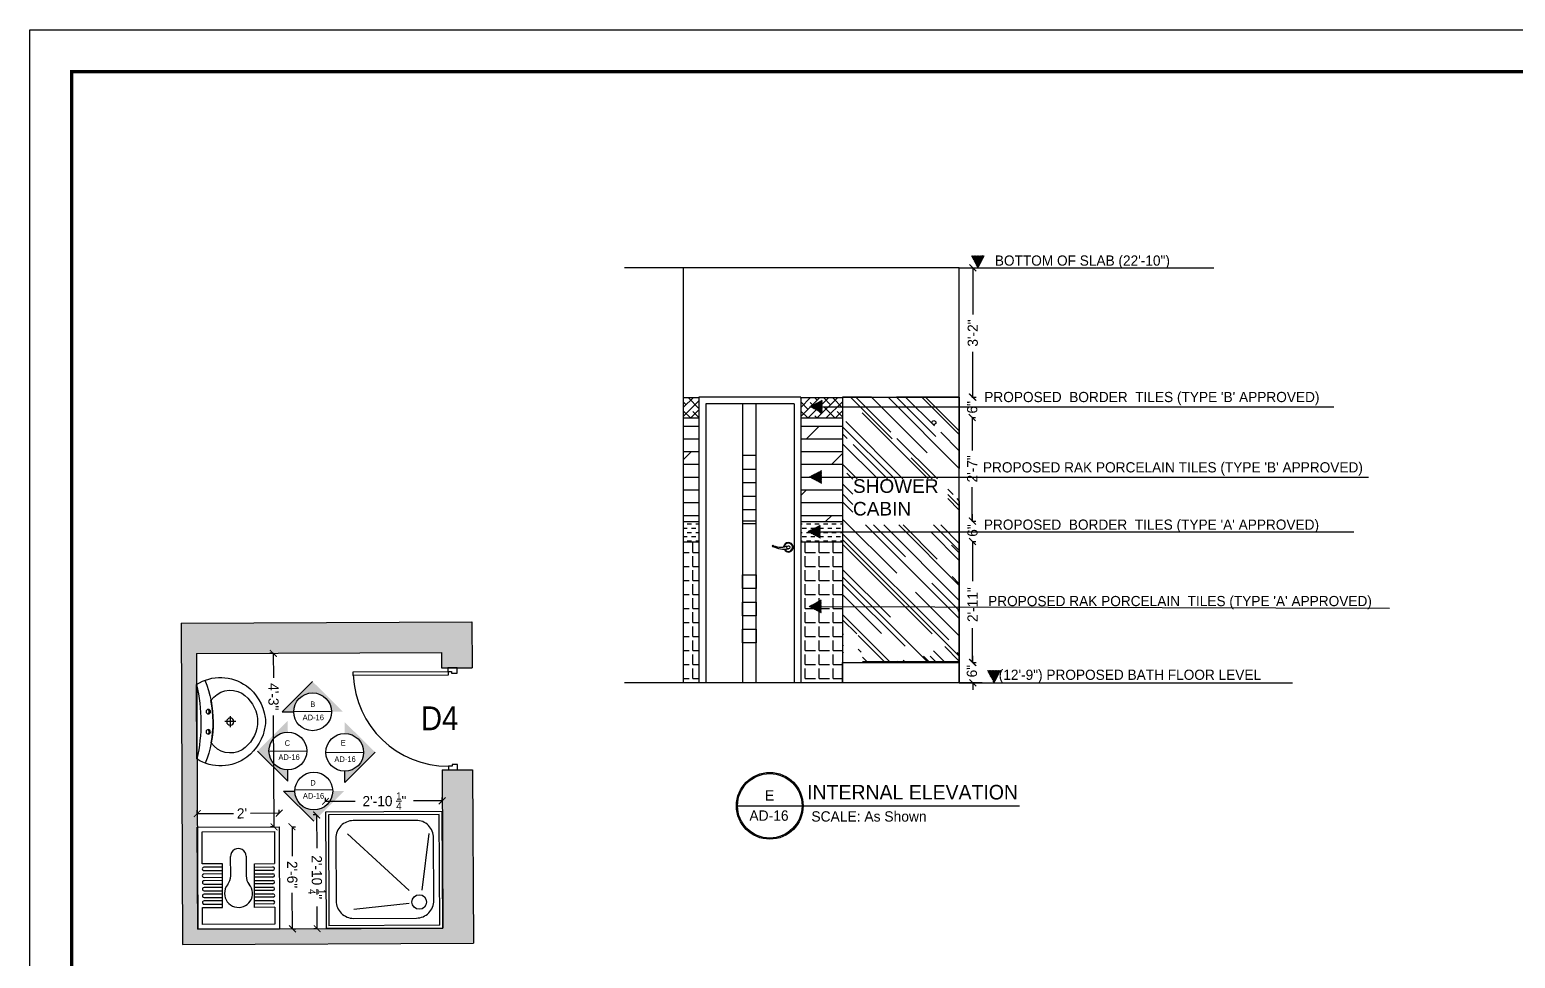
# Model space of a CAD drawing. Extents: x 10753 to 18704, y -5361 to 1140.
# Drawn here: x 11894.6 to 12331.2, y -3666.9 to -3394 of the extents above; entities that cross this region are included whole.
import ezdxf

# ---------------------------------------------------------------- set-up
doc = ezdxf.new("R2010")
doc.units = 0
doc.header["$LTSCALE"] = 30
doc.header["$MEASUREMENT"] = 0
doc.header["$PDMODE"] = 3
doc.linetypes.add('ACAD_ISO02W100', pattern=[15, 12, -3])
doc.layers.get('0').update_dxf_attribs({"linetype": 'CONTINUOUS'})
doc.layers.get('DEFPOINTS').update_dxf_attribs({"linetype": 'CONTINUOUS'})
for name, color, linetype in [('DIM', 6, 'CONTINUOUS'), ('DOOR', 4, 'CONTINUOUS'), ('furniture', 9, 'CONTINUOUS'), ('SEAL', 1, 'CONTINUOUS'), ('SLINE', 3, 'CONTINUOUS'), ('TEXTDW', 3, 'CONTINUOUS'), ('WALL', 2, 'CONTINUOUS'), ('Walls Hatch', 51, 'CONTINUOUS'), ('WL', 9, 'CONTINUOUS')]:
    doc.layers.add(name, color=color, linetype=linetype)
doc.styles.add('dim', font='arial.ttf', dxfattribs={"height": 4})
doc.styles.add('EE', font='eurr____.ttf')
doc.styles.add('SMALL-DIM', font='stylu.ttf', dxfattribs={"height": 2})
doc.styles.get("Standard").update_dxf_attribs({"font": 'stylu.ttf', "height": 3})
doc.styles.add('Text 1-2', font='stylu.ttf', dxfattribs={"height": 1.5})
doc.dimstyles.new('D1', dxfattribs={"dimtxt": 6, "dimasz": 5, "dimexe": 1, "dimexo": 2, "dimgap": 1, "dimtad": 1, "dimdec": 4, "dimzin": 3, "dimdsep": 46, "dimlunit": 4, "dimtxsty": 'Standard', "dimcen": 3, "dimclrd": 7, "dimclre": 7, "dimclrt": 2, "dimadec": 0, "dimazin": 0, "dimtfac": 1, "dimtdec": 4, "dimtofl": 0, "dimtmove": 2, "dimatfit": 3, "dimfxl": 1, "dimfrac": 2, "dimtolj": 1, "dimtzin": 1, "dimarcsym": 0})

# ---------------------------------------------------------------- blocks, each defined once
blk = doc.blocks.new('D1')
for p, q in [((-3, 40.85), (-1.5, 40.85)), ((-3, 1.85), (-3, 40.85)), ((-1.5, 40.85), (-1.5, 1.85)), ((-40.5, 1.88), (-42, 1.88)), ((-42, 1.88), (-42, -1.88)), ((-40.5, 0.38), (-40.5, 1.88)), ((-39.75, 0.38), (-40.5, 0.38)), ((-39.75, -1.88), (-39.75, 0.38)), ((-1.5, 1.85), (-3, 1.85)), ((-2.25, 0.38), (-2.25, -1.88)), ((-1.5, 0.38), (-2.25, 0.38)), ((0, 1.88), (-1.5, 1.88)), ((-1.5, 1.88), (-1.5, 0.38)), ((0, -1.88), (0, 1.88)), ((-42, -1.88), (-39.75, -1.88)), ((-2.25, -1.88), (0, -1.88))]:
    blk.add_line(p, q)
blk.add_arc((-1.5, 1.88), 39, 91.84981, 180)
blk = doc.blocks.new('A$C17367797')
at = {"color": 2}
for p, q in [((11.4, 10.32), (14.59, 10.32)), ((13, 8.73), (13, 11.92))]:
    blk.add_line(p, q, dxfattribs=at)
for points in [[(23.94, 20.16), (2.06, 20.16, 0.313319), (2.54, 5.54, 0.199679), (11.81, 0.07, 0.059042), (14.19, 0.07, 0.199679), (23.46, 5.54, 0.313319)], [(21.3, 6.91, 0.393124), (19.21, 15.96, -0.095727), (6.79, 15.96, 0.393124), (4.7, 6.91, 0.226359), (12.1, 2.33, 0.028741), (13, 2.28, 0.028741), (13.9, 2.33, 0.226359)]]:
    blk.add_lwpolyline(points, format="xyb", close=True)
for centre in [(10.05, 16.76), (15.98, 16.81)]:
    blk.add_circle(centre, 0.647)
blk.add_circle((13, 10.32), 1.06, dxfattribs=at)
for centre, radius, start, end in [((13, 48.1), 32.74, 248.1629, 291.8371), ((13, 69.54), 50.58, 257.5052, 282.4948), ((10.05, 17.72), 1.15, 235.9223, 304.0777), ((15.97, 17.76), 1.15, 236.7204, 304.8758)]:
    blk.add_arc(centre, radius, start, end)
blk = doc.blocks.new('SHAWER1')
for p, q in [((1, -1), (1, -41)), ((1, -1), (41, -1)), ((2, -2), (2, -40)), ((2, -2), (40, -2)), ((40, -40), (40, -2)), ((41, -41), (41, -1)), ((12.5, -9.5), (31.5, -7.5)), ((8, -14), (5.5, -33.5)), ((12.5, -14), (33.5, -33.5)), ((2, -40), (40, -40)), ((1, -41), (41, -41))]:
    blk.add_line(p, q)
blk.add_lwpolyline([(31.5, -4.5), (10, -4.5, 0.414214), (4, -10.5), (4, -32, 0.414214), (10, -38), (31.5, -38, 0.414214), (37.5, -32), (37.5, -10.5, 0.414214)], format="xyb", close=True)
blk.add_circle((9, -10), 2.5)
blk = doc.blocks.new('_ArchTick')
at = {"color": 0, "linetype": 'ByBlock', "const_width": 0.15}
blk.add_lwpolyline([(-0.5, -0.5), (0.5, 0.5)], dxfattribs=at)
blk = doc.blocks.new('*D188')
at = {"layer": 'DEFPOINTS', "color": 0, "transparency": 16777216}
for p in [(12167.79, -3507.99), (12167.79, -3538.43), (12171.6, -3538.43)]:
    blk.add_point(p, dxfattribs=at)
at = {"layer": 'furniture', "color": 4, "lineweight": -2, "transparency": 16777216}
for p, q in [((12171.6, -3507.99), (12172.6, -3507.99)), ((12171.6, -3507.99), (12171.6, -3517.68)), ((12171.6, -3538.43), (12171.6, -3528.48)), ((12171.6, -3538.43), (12172.6, -3538.43))]:
    blk.add_line(p, q, dxfattribs=at)
at = {"layer": 'furniture', "color": 4, "lineweight": -2, "transparency": 16777216, "xscale": 2, "yscale": 2, "zscale": 2}
for p, rotation in [((12171.6, -3507.99), 90), ((12171.6, -3538.43), 270)]:
    blk.add_blockref('_ArchTick', p, dxfattribs=dict(at, rotation=rotation))
at = {"layer": 'furniture', "color": 4, "transparency": 16777216, "insert": (12171.6, -3523.08), "char_height": 3, "attachment_point": 5, "rotation": 90}
blk.add_mtext('\\A1;2\'-7"', dxfattribs=at)
blk = doc.blocks.new('*D189')
at = {"layer": 'DEFPOINTS', "color": 0, "transparency": 16777216}
for p in [(12167.79, -3538.43), (12167.79, -3544.43), (12171.68, -3544.43)]:
    blk.add_point(p, dxfattribs=at)
at = {"layer": 'furniture', "color": 4, "lineweight": -2, "transparency": 16777216}
for p, q in [((12171.68, -3538.43), (12171.68, -3536.43)), ((12171.68, -3538.43), (12172.68, -3538.43)), ((12171.68, -3544.43), (12172.68, -3544.43)), ((12171.68, -3544.43), (12171.68, -3546.43))]:
    blk.add_line(p, q, dxfattribs=at)
at = {"layer": 'furniture', "color": 4, "lineweight": -2, "transparency": 16777216, "xscale": 2, "yscale": 2, "zscale": 2}
for p, rotation in [((12171.68, -3538.43), 270), ((12171.68, -3544.43), 90)]:
    blk.add_blockref('_ArchTick', p, dxfattribs=dict(at, rotation=rotation))
at = {"layer": 'furniture', "color": 4, "transparency": 16777216, "insert": (12171.68, -3541.2), "char_height": 3, "attachment_point": 5, "rotation": 90}
blk.add_mtext('\\A1;6"', dxfattribs=at)
blk = doc.blocks.new('*D190')
at = {"layer": 'DEFPOINTS', "color": 0, "transparency": 16777216}
for p in [(12167.79, -3544.43), (12167.79, -3579.99), (12171.69, -3579.99)]:
    blk.add_point(p, dxfattribs=at)
at = {"layer": 'furniture', "color": 4, "lineweight": -2, "transparency": 16777216}
for p, q in [((12171.69, -3544.43), (12172.69, -3544.43)), ((12171.69, -3544.43), (12171.69, -3556.09)), ((12171.69, -3579.99), (12171.69, -3569.87)), ((12171.69, -3579.99), (12172.69, -3579.99))]:
    blk.add_line(p, q, dxfattribs=at)
at = {"layer": 'furniture', "color": 4, "lineweight": -2, "transparency": 16777216, "xscale": 2, "yscale": 2, "zscale": 2}
for p, rotation in [((12171.69, -3544.43), 90), ((12171.69, -3579.99), 270)]:
    blk.add_blockref('_ArchTick', p, dxfattribs=dict(at, rotation=rotation))
at = {"layer": 'furniture', "color": 4, "transparency": 16777216, "insert": (12171.69, -3562.98), "char_height": 3, "attachment_point": 5, "rotation": 90}
blk.add_mtext('\\A1;2\'-11"', dxfattribs=at)
blk = doc.blocks.new('*D191')
at = {"layer": 'DEFPOINTS', "color": 0, "transparency": 16777216}
for p in [(12167.79, -3579.99), (12167.79, -3585.99), (12171.8, -3585.99)]:
    blk.add_point(p, dxfattribs=at)
at = {"layer": 'WALL', "color": 4, "lineweight": -2, "transparency": 16777216}
for p, q in [((12171.8, -3579.99), (12171.8, -3577.99)), ((12171.8, -3579.99), (12172.8, -3579.99)), ((12171.8, -3585.99), (12172.8, -3585.99)), ((12171.8, -3585.99), (12171.8, -3587.99))]:
    blk.add_line(p, q, dxfattribs=at)
at = {"layer": 'WALL', "color": 4, "lineweight": -2, "transparency": 16777216, "xscale": 2, "yscale": 2, "zscale": 2}
for p, rotation in [((12171.8, -3579.99), 270), ((12171.8, -3585.99), 90)]:
    blk.add_blockref('_ArchTick', p, dxfattribs=dict(at, rotation=rotation))
at = {"layer": 'WALL', "color": 4, "transparency": 16777216, "insert": (12171.51, -3582.53), "char_height": 3, "attachment_point": 5, "rotation": 90}
blk.add_mtext('\\A1;6"', dxfattribs=at)
blk = doc.blocks.new('*D192')
at = {"layer": 'DEFPOINTS', "color": 0, "transparency": 16777216}
for p in [(12167.79, -3501.99), (12167.79, -3507.99), (12171.6, -3507.99)]:
    blk.add_point(p, dxfattribs=at)
at = {"layer": 'furniture', "color": 4, "lineweight": -2, "transparency": 16777216}
for p, q in [((12171.6, -3501.99), (12172.6, -3501.99)), ((12171.6, -3501.99), (12171.6, -3502.16)), ((12171.6, -3507.99), (12171.6, -3507.82)), ((12171.6, -3507.99), (12172.6, -3507.99))]:
    blk.add_line(p, q, dxfattribs=at)
at = {"layer": 'furniture', "color": 4, "lineweight": -2, "transparency": 16777216, "xscale": 2, "yscale": 2, "zscale": 2}
for p, rotation in [((12171.6, -3501.99), 90), ((12171.6, -3507.99), 270)]:
    blk.add_blockref('_ArchTick', p, dxfattribs=dict(at, rotation=rotation))
at = {"layer": 'furniture', "color": 4, "transparency": 16777216, "insert": (12171.6, -3504.99), "char_height": 3, "attachment_point": 5, "rotation": 90}
blk.add_mtext('\\A1;6"', dxfattribs=at)
blk = doc.blocks.new('*D187')
at = {"layer": 'DEFPOINTS', "color": 0, "transparency": 16777216}
for p in [(12167.79, -3463.99), (12167.79, -3501.99), (12171.77, -3501.99)]:
    blk.add_point(p, dxfattribs=at)
at = {"layer": 'furniture', "color": 4, "lineweight": -2, "transparency": 16777216}
for p, q in [((12171.77, -3463.99), (12172.77, -3463.99)), ((12171.77, -3463.99), (12171.77, -3477.67)), ((12171.77, -3501.99), (12171.77, -3488.65)), ((12171.77, -3501.99), (12172.77, -3501.99))]:
    blk.add_line(p, q, dxfattribs=at)
at = {"layer": 'furniture', "color": 4, "lineweight": -2, "transparency": 16777216, "xscale": 2, "yscale": 2, "zscale": 2}
for p, rotation in [((12171.77, -3463.99), 90), ((12171.77, -3501.99), 270)]:
    blk.add_blockref('_ArchTick', p, dxfattribs=dict(at, rotation=rotation))
at = {"layer": 'furniture', "color": 4, "transparency": 16777216, "insert": (12171.77, -3483.16), "char_height": 3, "attachment_point": 5, "rotation": 90}
blk.add_mtext('\\A1;3\'-2"', dxfattribs=at)
blk = doc.blocks.new('*D298')
at = {"layer": 'DEFPOINTS', "color": 0, "transparency": 16777216}
for p in [(11967.93, -3624.29), (11943.87, -3628.39), (11967.95, -3628.28)]:
    blk.add_point(p, dxfattribs=at)
at = {"layer": 'DIM', "color": 4, "lineweight": -2, "transparency": 16777216}
for p, q in [((11943.85, -3624.4), (11943.85, -3623.4)), ((11967.93, -3624.29), (11967.93, -3623.29)), ((11943.85, -3624.4), (11954.52, -3624.35)), ((11967.93, -3624.29), (11959.48, -3624.33))]:
    blk.add_line(p, q, dxfattribs=at)
at = {"layer": 'DIM', "color": 4, "lineweight": -2, "transparency": 16777216, "xscale": 2, "yscale": 2, "zscale": 2}
for p, rotation in [((11943.85, -3624.4), 180.2563589255678), ((11967.93, -3624.29), 0.2563589255678212)]:
    blk.add_blockref('_ArchTick', p, dxfattribs=dict(at, rotation=rotation))
at = {"layer": 'DIM', "color": 4, "transparency": 16777216, "insert": (11957, -3624.34), "char_height": 3, "attachment_point": 5, "rotation": 0.2564}
blk.add_mtext("\\A1;2'", dxfattribs=at)
blk = doc.blocks.new('*D299')
at = {"layer": 'DEFPOINTS', "color": 0, "transparency": 16777216}
for p in [(11967.95, -3628.28), (11971.71, -3628.27), (11968.08, -3658.28)]:
    blk.add_point(p, dxfattribs=at)
at = {"layer": 'DIM', "color": 4, "lineweight": -2, "transparency": 16777216}
for p, q in [((11971.71, -3628.27), (11972.71, -3628.26)), ((11971.71, -3628.27), (11971.74, -3636.94)), ((11971.84, -3658.26), (11971.79, -3647.73)), ((11971.84, -3658.26), (11972.84, -3658.26))]:
    blk.add_line(p, q, dxfattribs=at)
at = {"layer": 'DIM', "color": 4, "lineweight": -2, "transparency": 16777216, "xscale": 2, "yscale": 2, "zscale": 2}
for p, rotation in [((11971.71, -3628.27), 90.2563589255677), ((11971.84, -3658.26), 270.2563589255677)]:
    blk.add_blockref('_ArchTick', p, dxfattribs=dict(at, rotation=rotation))
at = {"layer": 'DIM', "color": 4, "transparency": 16777216, "insert": (11971.77, -3642.33), "char_height": 3, "attachment_point": 5, "rotation": 270.2564}
blk.add_mtext('\\A1;2\'-6"', dxfattribs=at)
blk = doc.blocks.new('*D300')
at = {"layer": 'DEFPOINTS', "color": 0, "transparency": 16777216}
for p in [(11981.55, -3620.79), (11981.56, -3623.94), (12015.85, -3623.78)]:
    blk.add_point(p, dxfattribs=at)
at = {"layer": 'DIM', "color": 4, "lineweight": -2, "transparency": 16777216}
for p, q in [((11981.55, -3620.79), (11981.55, -3619.79)), ((11981.55, -3620.79), (11990.29, -3620.75)), ((12015.84, -3620.64), (12007.46, -3620.68)), ((12015.84, -3620.64), (12015.83, -3619.64))]:
    blk.add_line(p, q, dxfattribs=at)
at = {"layer": 'DIM', "color": 4, "lineweight": -2, "transparency": 16777216, "xscale": 2, "yscale": 2, "zscale": 2}
for p, rotation in [((11981.55, -3620.79), 180.2563589255678), ((12015.84, -3620.64), 0.2563589255678256)]:
    blk.add_blockref('_ArchTick', p, dxfattribs=dict(at, rotation=rotation))
at = {"layer": 'DIM', "color": 4, "transparency": 16777216, "insert": (11998.87, -3620.72), "char_height": 3, "attachment_point": 5, "rotation": 0.2564}
blk.add_mtext('\\A1;2\'-10 {\\H0.7x;\\S1/4;}"', dxfattribs=at)
blk = doc.blocks.new('*D301')
at = {"layer": 'DEFPOINTS', "color": 0, "transparency": 16777216}
for p in [(11966.84, -3577.29), (11966.43, -3628.29), (11967.95, -3628.28)]:
    blk.add_point(p, dxfattribs=at)
at = {"layer": 'DIM', "color": 4, "lineweight": -2, "transparency": 16777216}
for p, q in [((11966.2, -3577.29), (11965.2, -3577.29)), ((11966.2, -3577.29), (11966.23, -3584.52)), ((11966.43, -3628.29), (11966.28, -3595.6)), ((11966.43, -3628.29), (11965.43, -3628.29))]:
    blk.add_line(p, q, dxfattribs=at)
at = {"layer": 'DIM', "color": 4, "lineweight": -2, "transparency": 16777216, "xscale": 2, "yscale": 2, "zscale": 2}
for p, rotation in [((11966.2, -3577.29), 90.2563589255677), ((11966.43, -3628.29), 270.2563589255677)]:
    blk.add_blockref('_ArchTick', p, dxfattribs=dict(at, rotation=rotation))
at = {"layer": 'DIM', "color": 4, "transparency": 16777216, "insert": (11966.26, -3590.06), "char_height": 3, "attachment_point": 5, "rotation": 270.2564}
blk.add_mtext('\\A1;4\'-3"', dxfattribs=at)
blk = doc.blocks.new('*D302')
at = {"layer": 'DEFPOINTS', "color": 0, "transparency": 16777216}
for p in [(11978.94, -3624.8), (11981.57, -3624.79), (11981.72, -3658.22)]:
    blk.add_point(p, dxfattribs=at)
at = {"layer": 'DIM', "color": 4, "lineweight": -2, "transparency": 16777216}
for p, q in [((11978.94, -3624.8), (11977.94, -3624.81)), ((11978.94, -3624.8), (11978.98, -3634.52)), ((11979.09, -3658.23), (11979.06, -3651.7)), ((11979.09, -3658.23), (11978.09, -3658.24))]:
    blk.add_line(p, q, dxfattribs=at)
at = {"layer": 'DIM', "color": 4, "lineweight": -2, "transparency": 16777216, "xscale": 2, "yscale": 2, "zscale": 2}
for p, rotation in [((11978.94, -3624.8), 90.2563589255677), ((11979.09, -3658.23), 270.2563589255677)]:
    blk.add_blockref('_ArchTick', p, dxfattribs=dict(at, rotation=rotation))
at = {"layer": 'DIM', "color": 4, "transparency": 16777216, "insert": (11979.02, -3643.11), "char_height": 3, "attachment_point": 5, "rotation": 270.2564}
blk.add_mtext('\\A1;2\'-10 {\\H0.7x;\\S1/4;}"', dxfattribs=at)

msp = doc.modelspace()

# ---------------------------------------------------------------- hatches: boundary and pattern name
h = msp.add_hatch()
h.set_pattern_fill('ANSI31', color=230, angle=90, style=0)
h.set_pattern_definition([(135, (8997.32701, -20871.72465), (-0.08838834765, -0.08838834765), [])])
h.paths.add_polyline_path([(12173.30092, -3464.10597), (12175.19733, -3460.469), (12171.35356, -3460.469)])
h = msp.add_hatch()
h.set_pattern_fill('ANSI31', color=230, style=0)
h.set_pattern_definition([(45, (-5283.73031, -328.83276), (-0.08838834765, 0.08838834765), [])])
h.paths.add_polyline_path([(12123.88836, -3504.80666), (12127.52533, -3506.70307), (12127.52533, -3502.8593)])
h = msp.add_hatch()
h.set_pattern_fill('DOTS,_O', color=1, scale=10)
h.set_pattern_definition([(0, (-114583.056, -29204.975), (7.9375, -15.875), [0, -15.875])])
h.paths.add_polyline_path([(12108.1063, -3539.12901), (12108.1063, -3535.13771), (12104.115, -3535.13771), (12104.115, -3539.12901)])
h.paths.add_polyline_path([(12108.1063, -3531.14525), (12108.1063, -3527.15394), (12104.115, -3527.15394), (12104.115, -3531.14525)])
h.paths.add_polyline_path([(12108.1063, -3523.18643), (12108.1063, -3519.19513), (12104.115, -3519.19513), (12104.115, -3523.18643)])
h = msp.add_hatch()
h.set_pattern_fill('ANSI31', color=230, style=0)
h.set_pattern_definition([(45, (-5283.90842, -349.51213), (-0.08838834765, 0.08838834765), [])])
h.paths.add_polyline_path([(12123.71025, -3525.48604), (12127.34723, -3527.38245), (12127.34723, -3523.53868)])
h = msp.add_hatch()
h.set_pattern_fill('ANSI31', color=230, style=0)
h.set_pattern_definition([(45, (-5284.31778, -365.59795), (-0.08838834765, 0.08838834765), [])])
h.paths.add_polyline_path([(12123.30089, -3541.57185), (12126.93786, -3543.46826), (12126.93786, -3539.62449)])
h = msp.add_hatch()
h.set_pattern_fill('DOTS,_O', color=1, scale=10)
h.set_pattern_definition([(0, (-100327.244, 21999.668), (7.9375, 15.875), [0, -15.875])])
h.paths.add_polyline_path([(12104.115, -3558.25113), (12108.1063, -3558.25113), (12108.1063, -3554.25983), (12104.115, -3554.25983)])
h.paths.add_polyline_path([(12108.1063, -3566.23489), (12108.1063, -3562.24359), (12104.115, -3562.24359), (12104.115, -3566.23489)])
h.paths.add_polyline_path([(12104.115, -3570.20241), (12104.115, -3574.19371), (12108.1063, -3574.19371), (12108.1063, -3570.20241)])
h = msp.add_hatch()
h.set_pattern_fill('ANSI31', color=230, style=0)
h.set_pattern_definition([(45, (-5284.01836, -387.57742), (-0.08838834765, 0.08838834765), [])])
h.paths.add_polyline_path([(12123.60031, -3563.55133), (12127.23728, -3565.44774), (12127.23728, -3561.60397)])
h = msp.add_hatch()
h.set_pattern_fill('ANSI31', color=230, angle=90, style=0)
h.set_pattern_definition([(135, (9002.09576, -20993.64186), (-0.08838834765, -0.08838834765), [])])
h.paths.add_polyline_path([(12178.06966, -3586.02319), (12179.96607, -3582.38621), (12176.12231, -3582.38621)])
at = {"layer": 'DIM'}
for points in [[(11968.85961, -3594.52289), (11972.21779, -3594.50786, -0.414213562), (11977.74109, -3588.93492, -0.414213562), (11983.31404, -3594.45822), (11986.67223, -3594.44319), (11977.72607, -3585.57673)], [(11970.53052, -3614.90643), (11970.51549, -3611.54824, -0.414213562), (11964.94254, -3606.02494, -0.414213562), (11970.46584, -3600.45199), (11970.45082, -3597.09381), (11961.58436, -3606.03997)], [(11987.2484, -3615.30028), (11987.23337, -3611.9421, 0.414213562), (11992.75667, -3606.36915, 0.414213562), (11987.18372, -3600.84585), (11987.1687, -3597.48767), (11996.11485, -3606.35413)], [(11969.21324, -3617.80277), (11972.57143, -3617.78774, 0.414213562), (11978.14437, -3623.31104, 0.414213562), (11983.66767, -3617.73809), (11987.02586, -3617.72307), (11978.1594, -3626.66923)]]:
    msp.add_hatch(color=3, dxfattribs=at).paths.add_polyline_path(points)
at = {"layer": 'Walls Hatch'}
h = msp.add_hatch(color=256, dxfattribs=at)
h.dxf.hatch_style = 1
h.paths.add_polyline_path([(12025.02296, -3662.52706), (12024.79476, -3611.5255), (12015.79485, -3611.56577), (12016.00292, -3658.06737), (11944.00364, -3658.38952), (11943.86941, -3628.38982), (11943.64122, -3577.39033), (12015.6405, -3577.06818), (12015.66062, -3581.56607), (12024.66053, -3581.5258), (12024.60014, -3568.028), (11939.101, -3568.41056), (11939.52382, -3662.90961)])

# ---------------------------------------------------------------- linework, layer by layer
at = {"linetype": 'ACAD_ISO02W100'}
msp.add_line((12167.79367, -3463.98946), (12242.6132, -3463.98946), dxfattribs=at)
at = {"color": 1}
for p, q in [((12091.2916, -3501.98946), (12091.2916, -3585.98946)), ((12121.22636, -3501.98946), (12091.2916, -3501.98946)), ((12093.28725, -3503.98511), (12093.28725, -3585.98946)), ((12119.23071, -3503.98511), (12093.28725, -3503.98511)), ((12104.115, -3503.98511), (12104.115, -3585.98946)), ((12108.1063, -3585.98946), (12108.1063, -3503.98511)), ((12119.23071, -3503.98511), (12119.23071, -3585.98946)), ((12121.22636, -3501.98946), (12121.22636, -3585.98946)), ((12108.1063, -3538.4263), (12104.115, -3538.4263)), ((12108.1063, -3538.4263), (12104.115, -3538.4263))]:
    msp.add_line(p, q, dxfattribs=at)
at = {"color": 230}
for p, q in [((12127.54526, -3504.80791), (12277.88006, -3504.80791)), ((12126.60782, -3525.49195), (12288.09225, -3525.49195)), ((12126.95779, -3541.5731), (12283.75496, -3541.60629)), ((12127.25721, -3563.55258), (12294.18043, -3563.98785))]:
    msp.add_line(p, q, dxfattribs=at)
at = {"color": 1}
for points in [[(12108.1063, -3519.19513), (12104.115, -3519.19513), (12104.115, -3523.18643), (12108.1063, -3523.18643)], [(12108.1063, -3527.15394), (12104.115, -3527.15394), (12104.115, -3531.14525), (12108.1063, -3531.14525)], [(12108.1063, -3535.13771), (12104.115, -3535.13771), (12104.115, -3539.12901), (12108.1063, -3539.12901)], [(12108.1063, -3558.25113), (12104.115, -3558.25113), (12104.115, -3554.25983), (12108.1063, -3554.25983)], [(12108.1063, -3566.23489), (12104.115, -3566.23489), (12104.115, -3562.24359), (12108.1063, -3562.24359)], [(12108.1063, -3574.19371), (12104.115, -3574.19371), (12104.115, -3570.20241), (12108.1063, -3570.20241)]]:
    msp.add_lwpolyline(points, close=True, dxfattribs=at)
msp.add_circle((12117.57462, -3546.1242), 0.4683, dxfattribs=at)
for centre, radius, start, end in [((12117.57462, -3546.1242), 1.39696, 203.9729269, 175.3418704), ((12113.02022, -3545.70486), 0.17784, 10.9909528, 279.2229704), ((12116.37708, -3539.45152), 7.2407, 242.5138273, 279.5198409), ((12115.33947, -3540.11783), 5.95289, 248.8828882, 291.4054971), ((12117.57462, -3546.1242), 1.19739, 208.2426902, 172.9853175)]:
    msp.add_arc(centre, radius, start, end, dxfattribs=at)
at = {"layer": 'DIM', "color": 3}
for p, q in [((11968.85961, -3594.52289), (11977.72607, -3585.57673)), ((11983.25775, -3594.43851), (11972.1615, -3594.48815)), ((11964.94254, -3606.02494), (11976.03879, -3605.97529)), ((11970.53052, -3614.90643), (11961.58436, -3606.03997)), ((11981.66042, -3606.4188), (11992.75667, -3606.36915)), ((11987.2484, -3615.30028), (11996.11485, -3606.35413)), ((11970.53052, -3614.90643), (11970.51549, -3611.54824)), ((11987.2484, -3615.30028), (11987.23337, -3611.9421)), ((11969.21324, -3617.80277), (11972.57143, -3617.78774)), ((11969.21324, -3617.80277), (11978.1594, -3626.66923)), ((11983.67333, -3617.45165), (11972.57708, -3617.5013))]:
    msp.add_line(p, q, dxfattribs=at)
for centre in [(11977.76592, -3594.48304), (11970.49067, -3606.00012), (11987.20855, -3606.39398), (11978.11955, -3617.76292)]:
    msp.add_circle(centre, 5.54818, dxfattribs=at)
at = {"layer": 'furniture', "color": 3}
for p, q in [((12086.79367, -3502.10636), (12091.2916, -3502.10636)), ((12086.79367, -3502.31428), (12087.00159, -3502.10636)), ((12086.79367, -3504.96593), (12089.65324, -3502.10636)), ((12086.79367, -3507.61758), (12091.2916, -3503.11965)), ((12087.54578, -3504.21382), (12086.79367, -3503.4617)), ((12091.2916, -3505.30798), (12088.2087, -3502.22508)), ((12091.2916, -3501.98946), (12091.2916, -3585.98946)), ((12121.22636, -3502.10636), (12133.50795, -3502.10636)), ((12121.22636, -3502.35304), (12121.47305, -3502.10636)), ((12121.22636, -3505.00469), (12124.1247, -3502.10636)), ((12121.22636, -3507.65635), (12126.77635, -3502.10636)), ((12123.34306, -3505.53964), (12121.22636, -3503.42294)), ((12123.428, -3508.10636), (12129.428, -3502.10636)), ((12127.32054, -3506.86547), (12124.00598, -3503.5509)), ((12125.99471, -3502.88799), (12125.21308, -3502.10636)), ((12126.07965, -3508.10636), (12132.07965, -3502.10636)), ((12129.97219, -3504.21382), (12127.86473, -3502.10636)), ((12131.21308, -3508.10636), (12127.98345, -3504.87673)), ((12128.7313, -3508.10636), (12133.50795, -3503.32971)), ((12133.50795, -3505.09793), (12130.6351, -3502.22508)), ((12133.50795, -3501.98946), (12133.50795, -3585.98946)), ((12133.50795, -3501.98946), (12133.50795, -3585.98946)), ((12133.50795, -3501.98946), (12167.79367, -3501.98946)), ((12141.99284, -3501.98946), (12133.50795, -3501.98946)), ((12135.81548, -3501.98946), (12148.1026, -3514.27658)), ((12137.3599, -3501.98946), (12147.66149, -3512.29105)), ((12141.99284, -3501.98946), (12158.36183, -3518.35845)), ((12146.99951, -3502.14263), (12167.79367, -3522.93678)), ((12167.79367, -3501.98946), (12149.38352, -3501.98946)), ((12149.38352, -3501.98946), (12160.95408, -3513.56002)), ((12152.03095, -3501.98946), (12160.51245, -3510.47096)), ((12156.7742, -3501.98946), (12167.79367, -3513.00892)), ((12157.87721, -3501.98946), (12167.79367, -3511.90591)), ((12167.79367, -3501.98946), (12167.79367, -3522.93678)), ((12088.78667, -3508.10636), (12086.79367, -3506.11335)), ((12086.79367, -3508.10636), (12091.2916, -3508.10636)), ((12088.95655, -3508.10636), (12091.2916, -3505.7713)), ((12091.2916, -3507.95963), (12089.53452, -3506.20255)), ((12121.22636, -3508.10636), (12133.50795, -3508.10636)), ((12123.25813, -3508.10636), (12121.35433, -3506.20255)), ((12125.90978, -3508.10636), (12125.3318, -3507.52838)), ((12131.38295, -3508.10636), (12133.50795, -3505.98136)), ((12133.50795, -3507.74958), (12131.96093, -3506.20255)), ((12134.42485, -3509.20283), (12151.25647, -3526.03445)), ((12139.22327, -3506.61057), (12158.64715, -3526.03445)), ((12086.79367, -3510.48729), (12091.2916, -3510.48729)), ((12086.79367, -3514.23729), (12091.2916, -3514.23729)), ((12121.22636, -3510.48729), (12133.50795, -3510.48729)), ((12121.22636, -3514.23729), (12133.50795, -3514.23729)), ((12122.87811, -3514.23727), (12126.62811, -3510.48727)), ((12133.50795, -3510.7128), (12148.8296, -3526.03445)), ((12133.50795, -3512.80856), (12134.81053, -3514.11114)), ((12149.48158, -3514.11114), (12161.40489, -3526.03445)), ((12162.33254, -3512.29105), (12167.79367, -3517.75217)), ((12086.79367, -3520.32172), (12089.12811, -3517.98727)), ((12086.79367, -3517.98729), (12091.2916, -3517.98729)), ((12121.22636, -3517.98729), (12133.50795, -3517.98729)), ((12130.37811, -3521.73727), (12133.50795, -3518.60743)), ((12133.50795, -3515.67661), (12143.86579, -3526.03445)), ((12136.63063, -3515.93124), (12146.73384, -3526.03445)), ((12086.79367, -3521.73729), (12091.2916, -3521.73729)), ((12121.22636, -3521.73729), (12133.50795, -3521.73729)), ((12133.50795, -3521.74366), (12137.79874, -3526.03445)), ((12153.61803, -3519.79201), (12159.86047, -3526.03445)), ((12086.79367, -3525.48729), (12091.2916, -3525.48729)), ((12121.22636, -3525.48729), (12133.50795, -3525.48729)), ((12134.75577, -3524.31511), (12136.56676, -3526.1261)), ((12086.79367, -3529.23729), (12091.2916, -3529.23729)), ((12121.22636, -3530.88902), (12122.87811, -3529.23727)), ((12121.22636, -3529.23729), (12133.50795, -3529.23729)), ((12133.50795, -3527.47962), (12136.56676, -3530.53842)), ((12133.50795, -3530.45797), (12136.56676, -3533.51678)), ((12164.41066, -3529.04022), (12166.02788, -3530.65744)), ((12164.41066, -3530.58464), (12167.79367, -3533.96765)), ((12086.79367, -3532.98729), (12091.2916, -3532.98729)), ((12121.22636, -3532.98729), (12133.50795, -3532.98729)), ((12133.50795, -3532.77453), (12136.56676, -3535.83334)), ((12164.41066, -3531.79795), (12167.79367, -3535.18096)), ((12167.05584, -3531.79661), (12167.79367, -3532.53443)), ((12086.79367, -3536.73729), (12091.2916, -3536.73729)), ((12086.79367, -3538.54319), (12091.2916, -3538.54319)), ((12086.79367, -3540.48729), (12087.87813, -3540.48729)), ((12087.87813, -3539.23729), (12089.12813, -3539.23729)), ((12089.12813, -3540.48729), (12090.37813, -3540.48729)), ((12090.37813, -3539.23729), (12091.2916, -3539.23729)), ((12121.22636, -3536.73729), (12133.50795, -3536.73729)), ((12121.2916, -3538.4263), (12121.22636, -3538.4263)), ((12121.22636, -3538.54319), (12133.50795, -3538.54319)), ((12121.26288, -3538.4263), (12121.26288, -3585.98946)), ((12121.26288, -3539.23729), (12121.62813, -3539.23729)), ((12121.62813, -3540.48729), (12122.87813, -3540.48729)), ((12122.87813, -3539.23729), (12124.12813, -3539.23729)), ((12124.12813, -3540.48729), (12125.37813, -3540.48729)), ((12125.37813, -3539.23729), (12126.62813, -3539.23729)), ((12126.62813, -3540.48729), (12127.87813, -3540.48729)), ((12127.87813, -3539.23729), (12129.12813, -3539.23729)), ((12128.61897, -3538.49641), (12130.37811, -3536.73727)), ((12129.12813, -3540.48729), (12130.37813, -3540.48729)), ((12130.37813, -3539.23729), (12131.62813, -3539.23729)), ((12131.62813, -3540.48729), (12132.87813, -3540.48729)), ((12132.87813, -3539.23729), (12133.50795, -3539.23729)), ((12133.50795, -3537.84865), (12149.42682, -3553.76752)), ((12140.28758, -3539.55416), (12167.79367, -3567.06024)), ((12142.60414, -3539.55416), (12152.01907, -3548.96909)), ((12145.5825, -3539.55416), (12167.79367, -3561.76533)), ((12149.99482, -3539.55416), (12167.79367, -3557.35301)), ((12151.31845, -3539.55416), (12161.33964, -3549.57535)), ((12160.25355, -3539.55416), (12167.79367, -3547.09428)), ((12162.34932, -3539.55416), (12167.79367, -3544.99851)), ((12086.79367, -3542.98729), (12087.87813, -3542.98729)), ((12086.79367, -3544.54319), (12091.2916, -3544.54319)), ((12087.87813, -3541.73729), (12089.12813, -3541.73729)), ((12087.87813, -3544.23729), (12089.12813, -3544.23729)), ((12089.12813, -3542.98729), (12090.37813, -3542.98729)), ((12089.50313, -3547.61229), (12089.50313, -3544.61229)), ((12090.37813, -3541.73729), (12091.2916, -3541.73729)), ((12090.37813, -3544.23729), (12091.2916, -3544.23729)), ((12121.2916, -3544.42934), (12121.22636, -3544.42934)), ((12121.22636, -3544.54319), (12133.50795, -3544.54319)), ((12121.26288, -3541.73729), (12121.62813, -3541.73729)), ((12121.26288, -3544.23729), (12121.62813, -3544.23729)), ((12121.62813, -3542.98729), (12122.87813, -3542.98729)), ((12122.50313, -3547.61229), (12122.50313, -3544.61229)), ((12122.87813, -3541.73729), (12124.12813, -3541.73729)), ((12122.87813, -3544.23729), (12124.12813, -3544.23729)), ((12124.12813, -3542.98729), (12125.37813, -3542.98729)), ((12125.37813, -3541.73729), (12126.62813, -3541.73729)), ((12125.37813, -3544.23729), (12126.62813, -3544.23729)), ((12126.62813, -3542.98729), (12127.87813, -3542.98729)), ((12126.62813, -3547.61229), (12126.62813, -3544.61229)), ((12127.87813, -3541.73729), (12129.12813, -3541.73729)), ((12127.87813, -3544.23729), (12129.12813, -3544.23729)), ((12129.12813, -3542.98729), (12130.37813, -3542.98729)), ((12130.37813, -3541.73729), (12131.62813, -3541.73729)), ((12130.37813, -3544.23729), (12131.62813, -3544.23729)), ((12130.75313, -3547.61229), (12130.75313, -3544.61229)), ((12131.62813, -3542.98729), (12132.87813, -3542.98729)), ((12132.87813, -3541.73729), (12133.50795, -3541.73729)), ((12132.87813, -3544.23729), (12133.50795, -3544.23729)), ((12133.50795, -3542.15067), (12164.70418, -3573.34689)), ((12133.50795, -3543.80539), (12167.79367, -3578.09111)), ((12159.40976, -3541.57842), (12167.79367, -3549.96233)), ((12086.79367, -3547.61229), (12088.37813, -3547.61229)), ((12089.50313, -3547.61229), (12091.2916, -3547.61229)), ((12089.50313, -3551.73729), (12089.50313, -3548.73729)), ((12121.26288, -3547.61229), (12121.37813, -3547.61229)), ((12122.50313, -3547.61229), (12125.50313, -3547.61229)), ((12122.50313, -3551.73729), (12122.50313, -3548.73729)), ((12126.62813, -3547.61229), (12129.62813, -3547.61229)), ((12126.62813, -3551.73729), (12126.62813, -3548.73729)), ((12130.75313, -3547.61229), (12133.50795, -3547.61229)), ((12130.75313, -3551.73729), (12130.75313, -3548.73729)), ((12133.50795, -3545.23933), (12159.83016, -3571.56154)), ((12165.51039, -3545.4568), (12167.79367, -3547.74007)), ((12086.79367, -3551.73729), (12088.37813, -3551.73729)), ((12089.50313, -3551.73729), (12091.2916, -3551.73729)), ((12089.50313, -3555.86229), (12089.50313, -3552.86229)), ((12121.26288, -3551.73729), (12121.37813, -3551.73729)), ((12122.50313, -3551.73729), (12125.50313, -3551.73729)), ((12122.50313, -3555.86229), (12122.50313, -3552.86229)), ((12126.62813, -3551.73729), (12129.62813, -3551.73729)), ((12126.62813, -3555.86229), (12126.62813, -3552.86229)), ((12130.75313, -3551.73729), (12133.50795, -3551.73729)), ((12130.75313, -3555.86229), (12130.75313, -3552.86229)), ((12133.50795, -3552.63001), (12147.55157, -3566.67363)), ((12086.79367, -3555.86229), (12088.37813, -3555.86229)), ((12089.50313, -3555.86229), (12091.2916, -3555.86229)), ((12089.50313, -3559.98729), (12089.50313, -3556.98729)), ((12121.26288, -3555.86229), (12121.37813, -3555.86229)), ((12122.50313, -3555.86229), (12125.50313, -3555.86229)), ((12122.50313, -3559.98729), (12122.50313, -3556.98729)), ((12126.62813, -3555.86229), (12129.62813, -3555.86229)), ((12126.62813, -3559.98729), (12126.62813, -3556.98729)), ((12130.75313, -3555.86229), (12133.50795, -3555.86229)), ((12130.75313, -3559.98729), (12130.75313, -3556.98729)), ((12133.50795, -3554.83626), (12158.34776, -3579.67607)), ((12133.50795, -3556.82172), (12151.85322, -3575.16699)), ((12159.74068, -3556.6907), (12167.79367, -3564.74369)), ((12165.71404, -3554.75666), (12167.79367, -3556.83629)), ((12086.79367, -3559.98729), (12088.37813, -3559.98729)), ((12089.50313, -3559.98729), (12091.2916, -3559.98729)), ((12089.50313, -3564.11229), (12089.50313, -3561.11229)), ((12121.26288, -3559.98729), (12121.37813, -3559.98729)), ((12122.50313, -3559.98729), (12125.50313, -3559.98729)), ((12122.50313, -3564.11229), (12122.50313, -3561.11229)), ((12126.62813, -3559.98729), (12129.62813, -3559.98729)), ((12126.62813, -3564.11229), (12126.62813, -3561.11229)), ((12130.75313, -3559.98729), (12133.50795, -3559.98729)), ((12130.75313, -3564.11229), (12130.75313, -3561.11229)), ((12133.50795, -3560.02069), (12144.95932, -3571.47206)), ((12154.94225, -3559.28295), (12167.79367, -3572.13437)), ((12086.79367, -3564.11229), (12088.37813, -3564.11229)), ((12089.50313, -3564.11229), (12091.2916, -3564.11229)), ((12089.50313, -3568.23729), (12089.50313, -3565.23729)), ((12121.26288, -3564.11229), (12121.37813, -3564.11229)), ((12122.50313, -3564.11229), (12125.50313, -3564.11229)), ((12122.50313, -3568.23729), (12122.50313, -3565.23729)), ((12126.62813, -3564.11229), (12129.62813, -3564.11229)), ((12126.62813, -3568.23729), (12126.62813, -3565.23729)), ((12130.75313, -3564.11229), (12133.50795, -3564.11229)), ((12130.75313, -3568.23729), (12130.75313, -3565.23729)), ((12133.50795, -3565.86713), (12147.3169, -3579.67607)), ((12167.34289, -3564.6672), (12167.79367, -3565.11797)), ((12086.79367, -3568.23729), (12088.37813, -3568.23729)), ((12089.50313, -3568.23729), (12091.2916, -3568.23729)), ((12089.50313, -3572.36229), (12089.50313, -3569.36229)), ((12121.26288, -3568.23729), (12121.37813, -3568.23729)), ((12122.50313, -3568.23729), (12125.50313, -3568.23729)), ((12122.50313, -3572.36229), (12122.50313, -3569.36229)), ((12126.62813, -3568.23729), (12129.62813, -3568.23729)), ((12126.62813, -3572.36229), (12126.62813, -3569.36229)), ((12130.75313, -3568.23729), (12133.50795, -3568.23729)), ((12130.75313, -3572.36229), (12130.75313, -3569.36229)), ((12133.50795, -3567.41137), (12137.65926, -3571.56268)), ((12086.79367, -3572.36229), (12088.37813, -3572.36229)), ((12089.50313, -3572.36229), (12091.2916, -3572.36229)), ((12089.50313, -3576.48729), (12089.50313, -3573.48729)), ((12121.26288, -3572.36229), (12121.37813, -3572.36229)), ((12122.50313, -3572.36229), (12125.50313, -3572.36229)), ((12122.50313, -3576.48729), (12122.50313, -3573.48729)), ((12126.62813, -3572.36229), (12129.62813, -3572.36229)), ((12126.62813, -3576.48729), (12126.62813, -3573.48729)), ((12130.75313, -3572.36229), (12133.50795, -3572.36229)), ((12130.75313, -3576.48729), (12130.75313, -3573.48729)), ((12133.50795, -3571.49277), (12133.72893, -3571.71375)), ((12133.50795, -3574.80205), (12133.72893, -3575.02303)), ((12133.72893, -3571.71375), (12133.72893, -3571.71375)), ((12133.72893, -3575.02303), (12133.72893, -3575.02303)), ((12138.11643, -3572.01985), (12145.77265, -3579.67607)), ((12163.51696, -3575.30014), (12167.79367, -3579.57685)), ((12086.79367, -3576.48729), (12088.37813, -3576.48729)), ((12089.50313, -3576.48729), (12091.2916, -3576.48729)), ((12089.50313, -3580.61229), (12089.50313, -3577.61229)), ((12121.26288, -3576.48729), (12121.37813, -3576.48729)), ((12122.50313, -3576.48729), (12125.50313, -3576.48729)), ((12122.50313, -3580.61229), (12122.50313, -3577.61229)), ((12126.62813, -3576.48729), (12129.62813, -3576.48729)), ((12126.62813, -3580.61229), (12126.62813, -3577.61229)), ((12130.75313, -3576.48729), (12133.50795, -3576.48729)), ((12130.75313, -3580.61229), (12130.75313, -3577.61229)), ((12133.50795, -3576.89799), (12133.72893, -3577.11897)), ((12138.11643, -3576.10125), (12139.00226, -3576.98708)), ((12167.79367, -3579.79661), (12139.3234, -3579.79661)), ((12139.34178, -3578.41362), (12140.72476, -3579.79661)), ((12142.82912, -3579.79661), (12142.82912, -3579.79661)), ((12148.53117, -3579.79661), (12148.72403, -3579.98946)), ((12149.65757, -3579.6332), (12149.82098, -3579.79661)), ((12149.82098, -3579.79661), (12149.82098, -3579.79661)), ((12151.32276, -3579.2619), (12151.85746, -3579.79661)), ((12157.26269, -3578.14209), (12158.9172, -3579.79661)), ((12158.9172, -3579.79661), (12158.9172, -3579.79661)), ((12159.23104, -3578.14184), (12160.8858, -3579.79661)), ((12160.21557, -3576.54686), (12163.46532, -3579.79661)), ((12167.13932, -3577.02179), (12167.79367, -3577.67613)), ((12086.79367, -3580.61229), (12088.37813, -3580.61229)), ((12089.50313, -3580.61229), (12091.2916, -3580.61229)), ((12089.50313, -3584.73729), (12089.50313, -3581.73729)), ((12121.26288, -3580.61229), (12121.37813, -3580.61229)), ((12122.50313, -3580.61229), (12125.50313, -3580.61229)), ((12122.50313, -3584.73729), (12122.50313, -3581.73729)), ((12126.62813, -3580.61229), (12129.62813, -3580.61229)), ((12126.62813, -3584.73729), (12126.62813, -3581.73729)), ((12130.75313, -3580.61229), (12133.50795, -3580.61229)), ((12130.75313, -3584.73729), (12130.75313, -3581.73729)), ((12133.50795, -3585.98946), (12133.50795, -3579.98946)), ((12133.50795, -3579.98946), (12167.79367, -3579.98946)), ((12086.79367, -3584.73729), (12088.37813, -3584.73729)), ((12089.50313, -3584.73729), (12091.2916, -3584.73729)), ((12089.50313, -3585.98946), (12089.50313, -3585.86229)), ((12121.22636, -3585.98946), (12091.2916, -3585.98946)), ((12121.26288, -3584.73729), (12121.37813, -3584.73729)), ((12122.50313, -3584.73729), (12125.50313, -3584.73729)), ((12122.50313, -3585.98946), (12122.50313, -3585.86229)), ((12126.62813, -3584.73729), (12129.62813, -3584.73729)), ((12126.62813, -3585.98946), (12126.62813, -3585.86229)), ((12130.75313, -3584.73729), (12133.50795, -3584.73729)), ((12130.75313, -3585.98946), (12130.75313, -3585.86229))]:
    msp.add_line(p, q, dxfattribs=at)
at = {"layer": 'furniture', "color": 2}
msp.add_line((11968.85961, -3594.52289), (11972.21779, -3594.50786), dxfattribs=at)
at = {"layer": 'furniture'}
for p, q in [((11943.86941, -3628.38982), (11967.94811, -3628.28209)), ((11944.00364, -3658.38952), (11943.86941, -3628.38982)), ((11945.2968, -3629.8045), (11966.53343, -3629.70948)), ((11945.33884, -3639.19914), (11945.2968, -3629.8045)), ((11966.53343, -3629.70948), (11966.57547, -3639.10412)), ((11967.94811, -3628.28209), (11968.08234, -3658.28179)), ((11951.24009, -3639.17274), (11945.33884, -3639.19914)), ((11951.24451, -3640.15957), (11945.83667, -3640.18377)), ((11951.2975, -3652.00156), (11951.24009, -3639.17274)), ((11953.70335, -3642.71684), (11953.67764, -3636.97102)), ((11958.21706, -3636.95071), (11958.24277, -3642.69653)), ((11960.67421, -3639.13053), (11966.57547, -3639.10412)), ((11960.73161, -3651.95935), (11960.67421, -3639.13053)), ((11960.67863, -3640.11736), (11966.08647, -3640.09316)), ((11945.84109, -3641.1706), (11951.24893, -3641.1464)), ((11951.25334, -3642.13324), (11945.8455, -3642.15743)), ((11945.84992, -3643.14427), (11951.25776, -3643.12007)), ((11951.26217, -3644.1069), (11945.85433, -3644.1311)), ((11945.85875, -3645.11793), (11951.26659, -3645.09373)), ((11966.09088, -3641.08), (11960.68304, -3641.10419)), ((11960.68746, -3642.09103), (11966.0953, -3642.06683)), ((11966.09971, -3643.05366), (11960.69187, -3643.07786)), ((11960.69629, -3644.06469), (11966.10413, -3644.04049)), ((11966.10854, -3645.02733), (11960.7007, -3645.05152)), ((11951.271, -3646.08057), (11945.86316, -3646.10476)), ((11945.86758, -3647.09159), (11951.27542, -3647.0674)), ((11951.27983, -3648.05423), (11945.87199, -3648.07843)), ((11945.87641, -3649.06526), (11951.28425, -3649.04106)), ((11960.70512, -3646.03835), (11966.11296, -3646.01416)), ((11966.11738, -3647.00099), (11960.70953, -3647.02519)), ((11960.71395, -3648.01202), (11966.12179, -3647.98782)), ((11966.12621, -3648.97465), (11960.71837, -3648.99885)), ((11945.39624, -3652.02796), (11951.2975, -3652.00156)), ((11945.41832, -3656.96212), (11945.39624, -3652.02796)), ((11951.28867, -3650.02789), (11945.88083, -3650.05209)), ((11945.88524, -3651.03892), (11951.29308, -3651.01473)), ((11960.72278, -3649.98568), (11966.13062, -3649.96149)), ((11966.13504, -3650.94832), (11960.7272, -3650.97252)), ((11966.63287, -3651.93294), (11960.73161, -3651.95935)), ((11966.63287, -3651.93294), (11966.65495, -3656.8671)), ((11968.08234, -3658.28179), (11944.00364, -3658.38952)), ((11966.65495, -3656.8671), (11945.41832, -3656.96212))]:
    msp.add_line(p, q, dxfattribs=at)
at = {"layer": 'furniture', "color": 3}
msp.add_circle((12160.3234, -3509.47607), 0.585, dxfattribs=at)
at = {"layer": 'furniture'}
for centre, radius, start, end in [((11955.94735, -3636.96087), 2.26974, 0.2563589, 180.2563589), ((11945.83888, -3640.67719), 0.49342, 90.2563589, 270.2563589), ((11966.08867, -3640.58658), 0.49342, 270.2563589, 90.2563589), ((11945.84771, -3642.65085), 0.49342, 90.2563589, 270.2563589), ((11945.85654, -3644.62451), 0.49342, 90.2563589, 270.2563589), ((11955.9961, -3647.8555), 4.125, 140.6256189, 180.2563589), ((11955.9961, -3647.8555), 4.125, 180.2563589, 39.8871169), ((11949.75602, -3642.73451), 3.94737, 320.6256239, 0.2563589), ((11962.1901, -3642.67887), 3.94737, 180.2563589, 219.8870989), ((11966.09751, -3642.56025), 0.49342, 270.2563589, 90.2563589), ((11966.10634, -3644.53391), 0.49342, 270.2563759, 90.2563589), ((11945.86537, -3646.59818), 0.49342, 90.2563589, 270.2563589), ((11945.8742, -3648.57184), 0.49342, 90.2563589, 270.2563589), ((11966.11517, -3646.50757), 0.49342, 270.2563589, 90.2563589), ((11966.124, -3648.48124), 0.49342, 270.2563589, 90.2563759), ((11945.88303, -3650.54551), 0.49342, 90.2563589, 270.2563589), ((11966.13283, -3650.4549), 0.49342, 270.2563589, 90.2563589)]:
    msp.add_arc(centre, radius, start, end, dxfattribs=at)
at = {"layer": 'SEAL', "color": 1}
msp.add_lwpolyline([(12703.97729, -3394.00262), (12703.97729, -3937.38204), (11894.631, -3937.38204), (11894.631, -3394.00262)], close=True, dxfattribs=at)
at = {"layer": 'SLINE'}
msp.add_line((12102.30143, -3622.10544), (12185.50991, -3622.10544), dxfattribs=at)
for radius in [9.81095, 9.47309]:
    msp.add_circle((12112.11238, -3622.10544), radius, dxfattribs=at)
at = {"layer": 'WALL', "color": 9}
for p, q in [((12167.79367, -3463.98946), (12069.41553, -3463.98946)), ((12086.79367, -3585.98946), (12086.79367, -3463.98946)), ((12167.79367, -3585.98946), (12167.79367, -3463.98946)), ((12167.79367, -3532.53443), (12167.79367, -3585.98946)), ((12174.56081, -3585.98946), (12069.40865, -3585.98946)), ((12167.79367, -3585.98946), (12265.70014, -3585.98946))]:
    msp.add_line(p, q, dxfattribs=at)
at = {"layer": 'WALL'}
for p, q in [((11939.101, -3568.41056), (12024.60014, -3568.028)), ((11939.101, -3568.41056), (11939.52382, -3662.90961)), ((12015.60023, -3568.06827), (12015.60023, -3568.06827)), ((12024.60014, -3568.028), (12024.66053, -3581.5258)), ((11943.64122, -3577.39033), (12015.6405, -3577.06818)), ((11943.64122, -3577.39033), (11944.00364, -3658.38952)), ((12015.6405, -3577.06818), (12015.66062, -3581.56607)), ((12015.66062, -3581.56607), (12024.66053, -3581.5258)), ((12015.79485, -3611.56577), (12024.79476, -3611.5255)), ((12015.79485, -3611.56577), (12016.00292, -3658.06737)), ((12024.79476, -3611.5255), (12025.02296, -3662.52706)), ((11944.00364, -3658.38952), (12016.00292, -3658.06737)), ((11944.00364, -3658.38952), (12016.00292, -3658.06737)), ((11939.52382, -3662.90961), (12025.02296, -3662.52706))]:
    msp.add_line(p, q, dxfattribs=at)
at = {"layer": 'WL', "const_width": 1.02913}
msp.add_lwpolyline([(12691.62776, -3406.35215), (12691.62776, -3925.03251), (11906.98053, -3925.03251), (11906.98053, -3406.35215)], close=True, dxfattribs=at)

# ---------------------------------------------------------------- block references
at = {"xscale": 0.8571428571431163, "yscale": 0.8571428571431163, "zscale": 0.8571428571431163, "rotation": 180.2563589254678}
msp.add_blockref('SHAWER1', (12016.86389, -3658.92067), dxfattribs=at)
at = {"layer": 'DOOR', "xscale": 0.7142857142857144, "yscale": 0.7142857142857144, "zscale": 0.7142857142857144, "rotation": 90.25635892546771}
msp.add_blockref('D1', (12018.88951, -3581.55162), dxfattribs=at)
at = {"layer": 'furniture', "ltscale": 5, "xscale": -1, "rotation": 90.25635892546782}
msp.add_blockref('A$C17367797', (11963.83457, -3584.32021), dxfattribs=at)

# ---------------------------------------------------------------- texts
at = {"color": 230, "char_height": 3, "attachment_point": 1, "style": 'Text 1-2'}
for s, insert in [('     BOTTOM OF SLAB (22\'-10")', (12172.67036, -3460.35245)), ("   PROPOSED  BORDER  TILES (TYPE 'B' APPROVED)", (12171.80074, -3500.45766)), ("  PROPOSED RAK PORCELAIN TILES (TYPE 'B' APPROVED)", (12172.52181, -3521.1286)), ("   PROPOSED  BORDER  TILES (TYPE 'A' APPROVED)", (12171.67977, -3537.97108)), ("        PROPOSED RAK PORCELAIN  TILES (TYPE 'A' APPROVED)", (12167.35585, -3560.43068)), ('      (12\'-9") PROPOSED BATH FLOOR LEVEL', (12172.70553, -3582.09405))]:
    msp.add_mtext_dynamic_manual_height_columns(s, width=161.6099882, gutter_width=1, heights=[0], dxfattribs=dict(at, insert=insert))
at = {"layer": 'DIM', "color": 4, "insert": (12136.56676, -3526.1261), "char_height": 4, "attachment_point": 1, "style": 'dim'}
msp.add_mtext_dynamic_manual_height_columns('SHOWER CABIN', width=34.8281477, gutter_width=20, heights=[0], dxfattribs=at)
at = {"layer": 'DIM', "color": 3, "attachment_point": 1, "rotation": 0.2563589, "style": 'EE'}
for s, insert, char_height in [('B', (11977.07513, -3591.43201), 1.65349), ('AD-16', (11974.82015, -3595.31833), 1.653487), ('C', (11969.54284, -3602.86525), 1.65349), ('E', (11986.02512, -3602.79104), 1.65349), ('AD-16', (11967.71562, -3606.98518), 1.653487), ('AD-16', (11984.15947, -3607.60098), 1.653487), ('D', (11977.06399, -3614.50178), 1.65349), ('AD-16', (11974.90293, -3618.38132), 1.653487)]:
    msp.add_mtext_dynamic_manual_height_columns(s, width=5.1527889, gutter_width=45, heights=[0], dxfattribs=dict(at, insert=insert, char_height=char_height))
at = {"layer": 'SLINE', "style": 'SMALL-DIM'}
for s, height, p in [('E', 3.0375, (12110.68251, -3620.57469)), ('INTERNAL ELEVATION', 4.2757912, (12123.09549, -3620.24236, 0.04541)), ('AD-16', 3.0375, (12106.11966, -3626.50083)), ('SCALE: As Shown', 3.0375, (12124.33659, -3626.75134, 0.06863))]:
    msp.add_text(s, height=height, dxfattribs=at).set_placement(p)
at = {"layer": 'TEXTDW', "width": 0.918649}
msp.add_text('D4', height=7, rotation=0.2563589, dxfattribs=at).set_placement((12009.61098, -3599.90498))

# ---------------------------------------------------------------- dimensions: what is measured, and where the dimension line sits
at = {"layer": 'DIM'}
for base, p1, picture, middle in [((11966.42976, -3628.28888), (11966.83838, -3577.28654), '*D301', (11966.25871, -3590.05919)), ((11971.70589, -3628.26527), (11968.08234, -3658.28179), '*D299', (11971.76883, -3642.33352))]:
    dim = msp.add_linear_dim(base=base, p1=p1, p2=(11967.94811, -3628.28209), angle=270.2563589, dimstyle='D1', override={"dimtxt": 3, "dimasz": 2, "dimexo": 9, "dimblk": 'ArchTick', "dimclrd": 4, "dimclre": 4, "dimclrt": 4, "dimldrblk": 'ArchTick', "dimfxlon": 1}, dxfattribs=at)
    dim.commit()
    dim.dimension.update_dxf_attribs({"geometry": picture, "text_midpoint": middle, "dimtype": 160})
for base, p1, p2, angle, text, picture, middle in [((11981.55008, -3620.79381), (12015.84951, -3623.782), (11981.56414, -3623.93541), 0.2563589, '2\'-10 {\\H0.7x;\\S1/4;}"', '*D300', (11998.87425, -3620.7163)), ((11967.93024, -3624.2878), (11943.86941, -3628.38982), (11967.94811, -3628.28209), 0.2563589, "2'", '*D298', (11956.99707, -3624.33672)), ((11978.93873, -3624.8043), (11981.71754, -3658.22078), (11981.56798, -3624.79254), 270.2563589, '2\'-10 {\\H0.7x;\\S1/4;}"', '*D302', (11979.02064, -3643.11104))]:
    dim = msp.add_linear_dim(base=base, p1=p1, p2=p2, angle=angle, text=text, dimstyle='D1', override={"dimtxt": 3, "dimasz": 2, "dimexo": 9, "dimblk": 'ArchTick', "dimclrd": 4, "dimclre": 4, "dimclrt": 4, "dimldrblk": 'ArchTick', "dimfxlon": 1}, dxfattribs=at)
    dim.commit()
    dim.dimension.update_dxf_attribs({"geometry": picture, "text_midpoint": middle, "dimtype": 160})
at = {"layer": 'furniture', "color": 3}
for base, p1, p2, picture, middle in [((12171.7746, -3501.98946), (12167.79367, -3463.98946), (12167.79367, -3501.98946), '*D187', (12171.7746, -3483.15656)), ((12171.60227, -3507.98946), (12167.79367, -3501.98946), (12167.79367, -3507.98946), '*D192', (12171.60227, -3504.98946)), ((12171.67977, -3544.4263), (12167.79367, -3538.4263), (12167.79367, -3544.4263), '*D189', (12171.67977, -3541.19508))]:
    dim = msp.add_linear_dim(base=base, p1=p1, p2=p2, angle=90, dimstyle='D1', override={"dimtxt": 3, "dimasz": 2, "dimexo": 9, "dimblk": 'ArchTick', "dimclrd": 4, "dimclre": 4, "dimclrt": 4, "dimldrblk": 'ArchTick', "dimfxlon": 1}, dxfattribs=at)
    dim.commit()
    dim.dimension.update_dxf_attribs({"geometry": picture, "text_midpoint": middle, "dimtype": 160})
for base, p1, p2, text, picture, middle in [((12171.60227, -3538.4263), (12167.79367, -3507.98946), (12167.79367, -3538.4263), '2\'-7"', '*D188', (12171.60227, -3523.07764)), ((12171.68653, -3579.98946), (12167.79367, -3544.4263), (12167.79367, -3579.98946), '2\'-11"', '*D190', (12171.68653, -3562.97987))]:
    dim = msp.add_linear_dim(base=base, p1=p1, p2=p2, angle=90, text=text, dimstyle='D1', override={"dimtxt": 3, "dimasz": 2, "dimexo": 9, "dimblk": 'ArchTick', "dimclrd": 4, "dimclre": 4, "dimclrt": 4, "dimldrblk": 'ArchTick', "dimfxlon": 1}, dxfattribs=at)
    dim.commit()
    dim.dimension.update_dxf_attribs({"geometry": picture, "text_midpoint": middle, "dimtype": 160})
at = {"layer": 'WALL', "color": 9}
dim = msp.add_linear_dim(base=(12171.80403, -3585.98946), p1=(12167.79367, -3579.98946), p2=(12167.79367, -3585.98946), angle=90, dimstyle='D1', override={"dimtxt": 3, "dimasz": 2, "dimexo": 9, "dimblk": 'ArchTick', "dimclrd": 4, "dimclre": 4, "dimclrt": 4, "dimldrblk": 'ArchTick', "dimfxlon": 1}, dxfattribs=at)
dim.commit()
dim.dimension.update_dxf_attribs({"geometry": '*D191', "text_midpoint": (12171.50563, -3582.5254), "dimtype": 160})

doc.saveas('drawing.dxf')
